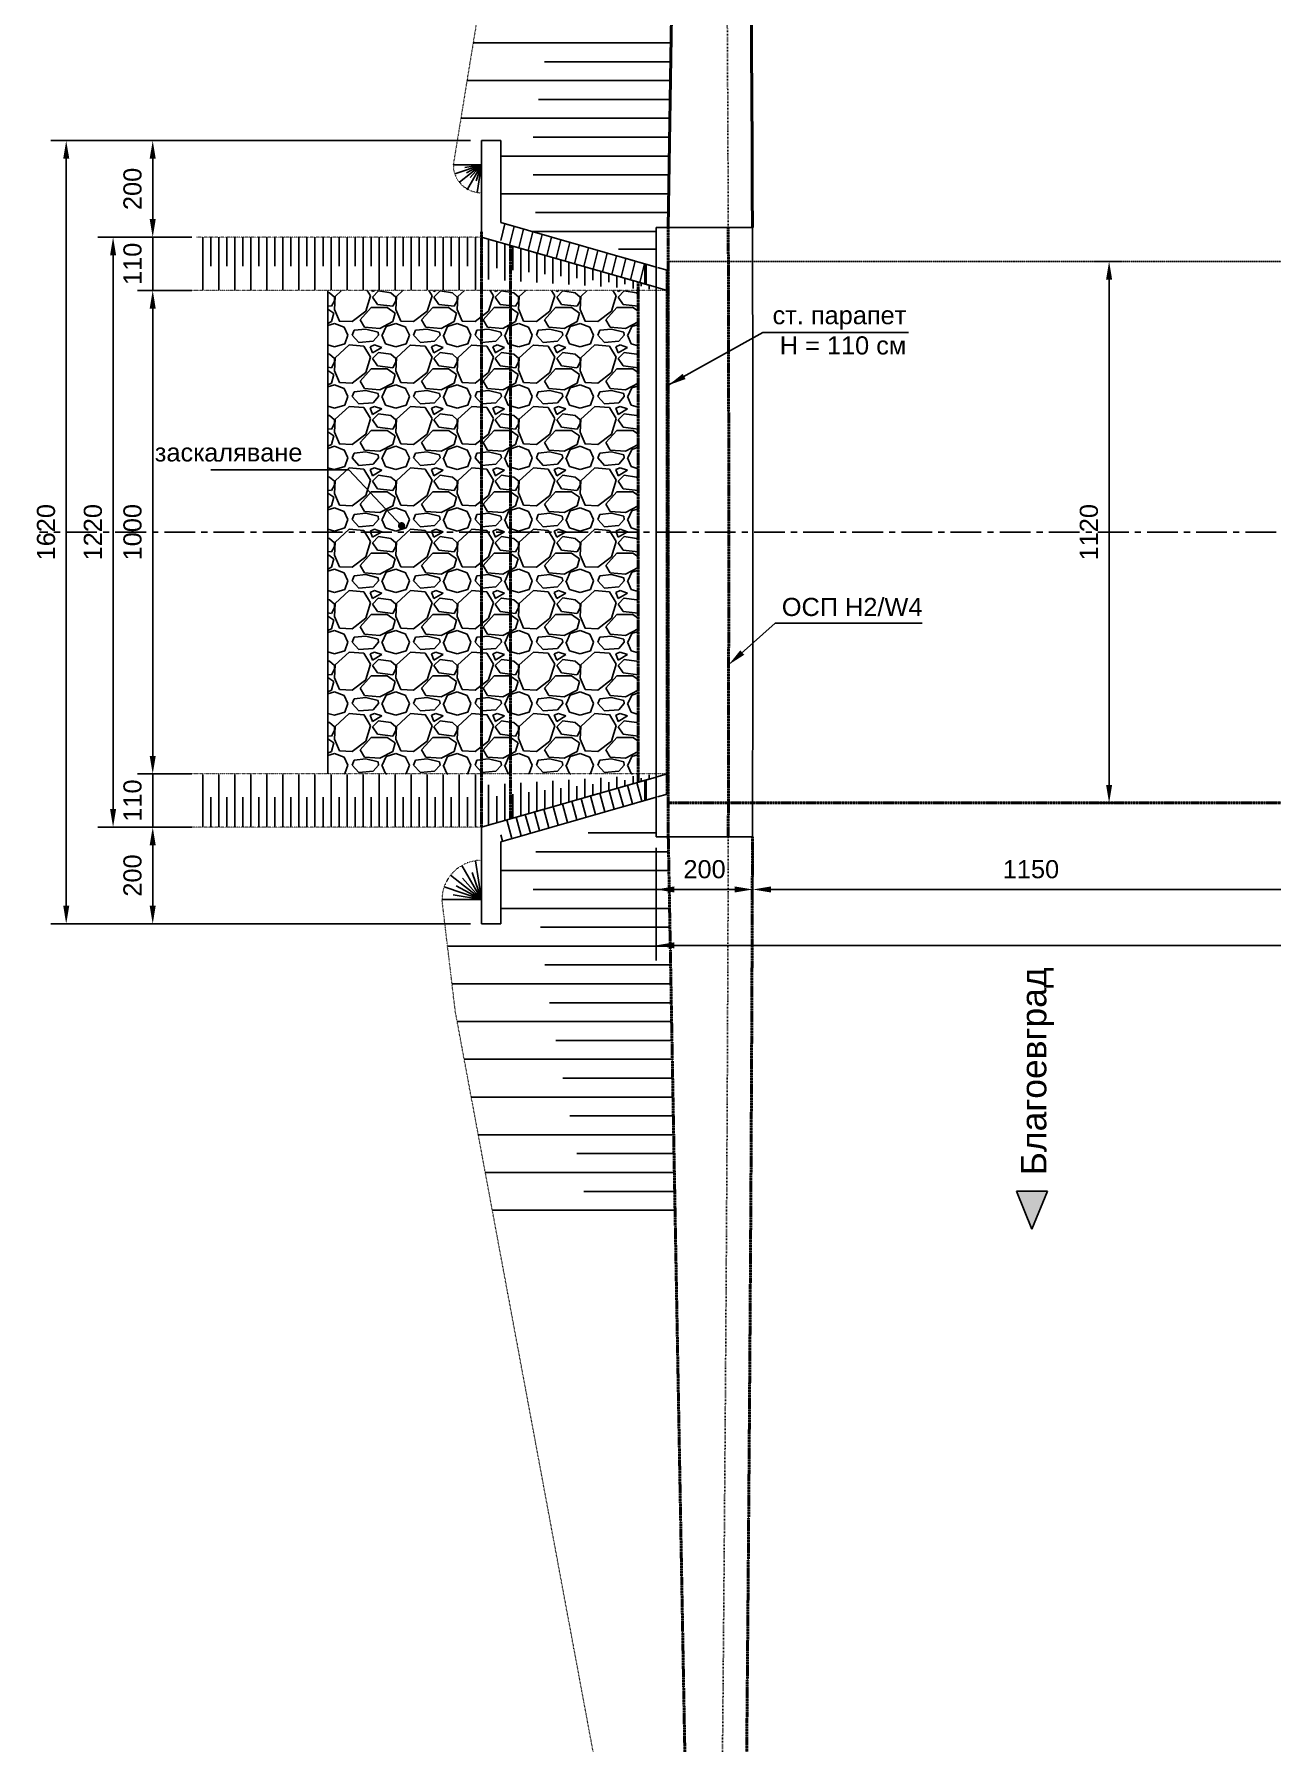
# Model space of a CAD drawing. Header units: centimetres. Extents: x 8495135 to 959133560, y 4530079 to 463453963.
# Drawn here: x 958998383 to 959000942, y 463393107 to 463396641 of the extents above; entities that cross this region are included whole.
import ezdxf
from ezdxf.enums import TextEntityAlignment as Align

# ---------------------------------------------------------------- set-up
doc = ezdxf.new("R2010")
doc.units = ezdxf.units.CM
doc.header["$LTSCALE"] = 0.1
for name, pattern in [('ACAD_ISO03W100', [30, 12, -18]), ('ACAD_ISO07W100', [3, 0, -3]), ('CENTER', [50.8, 31.75, -6.35, 6.35, -6.35]), ('DASHED', [0.75, 0.5, -0.25]), ('LTYPE001', [5, 3, -1, 0, -1])]:
    doc.linetypes.add(name, pattern=pattern)
for name, color, linetype in [('20_AXIS_0_LONG_AXES', 7, 'Continuous'), ('br_dimension', 1, 'Continuous'), ('br_hatch', 9, 'Continuous'), ('br_hatch_dark', 8, 'Continuous'), ('br_hatch_tumen', 8, 'Continuous'), ('br_view_yellow', 2, 'Continuous')]:
    doc.layers.add(name, color=color, linetype=linetype)
doc.layers.add('dimension', color=1, linetype='Continuous', lineweight=20)
doc.layers.add('golemi syoryjenia', color=161, linetype='Continuous', lineweight=35)
doc.styles.add('1-200 cm', font='arial.ttf', dxfattribs={"height": 50})
doc.styles.add('MM 1 to 150', font='arial.ttf', dxfattribs={"height": 37.5})
doc.styles.add('MM_ARIAL', font='arial.ttf')
doc.dimstyles.new('MM DIM 1 to 150', dxfattribs={"dimscale": 15, "dimtxt": 2.5, "dimasz": 2.5, "dimexe": 2.1, "dimexo": 1.5, "dimgap": 1.5, "dimtad": 1, "dimdec": 0, "dimdsep": 46, "dimtxsty": 'MM_ARIAL', "dimcen": 3, "dimclrd": 1, "dimclre": 1, "dimclrt": 7, "dimaunit": 2, "dimadec": 1, "dimazin": 0, "dimtp": 100, "dimtm": 3, "dimtfac": 1, "dimtdec": 0, "dimtix": 1, "dimtmove": 0, "dimatfit": 3, "dimfxl": 0, "dimtolj": 1, "dimtzin": 0, "dimarcsym": 0})

# ---------------------------------------------------------------- blocks, each defined once
blk = doc.blocks.new('*D527')
at = {"layer": 'br_dimension', "color": 1, "lineweight": -2, "transparency": 16777216}
for p, q in [((958999668.9, 463394958.7), (958999668.9, 463394725.3)), ((959002718.9, 463394958.7), (959002718.9, 463394725.3)), ((959002681.4, 463394756.8), (958999706.4, 463394756.8))]:
    blk.add_line(p, q, dxfattribs=at)
at = {"layer": 'br_dimension', "color": 1, "transparency": 16777216}
for points in [[(958999706.4, 463394763), (958999706.4, 463394750.5), (958999668.9, 463394756.8)], [(959002681.4, 463394763), (959002681.4, 463394750.5), (959002718.9, 463394756.8)]]:
    blk.add_solid(points, dxfattribs=at)
at = {"layer": 'br_dimension', "color": 7, "transparency": 16777216, "insert": (959001193.9, 463394798.4), "char_height": 37.5, "attachment_point": 5, "style": 'MM_ARIAL'}
blk.add_mtext('\\A1;3050', dxfattribs=at)
blk = doc.blocks.new('*D528')
at = {"layer": 'golemi syoryjenia', "color": 1, "lineweight": -2, "transparency": 16777216}
for p, q in [((959000630.8, 463396171.2), (959000574, 463396171.2)), ((959000605.5, 463395088.7), (959000605.5, 463396133.7)), ((959000630.8, 463395051.2), (959000574, 463395051.2))]:
    blk.add_line(p, q, dxfattribs=at)
at = {"layer": 'golemi syoryjenia', "color": 1, "transparency": 16777216}
for points in [[(959000599.2, 463396133.7), (959000611.7, 463396133.7), (959000605.5, 463396171.2)], [(959000599.2, 463395088.7), (959000611.7, 463395088.7), (959000605.5, 463395051.2)]]:
    blk.add_solid(points, dxfattribs=at)
at = {"layer": 'golemi syoryjenia', "color": 7, "transparency": 16777216, "insert": (959000563.8, 463395611.2), "char_height": 37.5, "attachment_point": 5, "rotation": 90, "style": 'MM_ARIAL'}
blk.add_mtext('\\A1;1120', dxfattribs=at)
blk = doc.blocks.new('*D529')
at = {"layer": 'golemi syoryjenia', "color": 1, "lineweight": -2, "transparency": 16777216}
for p, q in [((958999668.9, 463394958.7), (958999668.9, 463394840.8)), ((958999868.9, 463394958.7), (958999868.9, 463394840.8)), ((958999706.4, 463394872.3), (958999831.4, 463394872.3))]:
    blk.add_line(p, q, dxfattribs=at)
at = {"layer": 'golemi syoryjenia', "color": 1, "transparency": 16777216}
for points in [[(958999706.4, 463394878.6), (958999706.4, 463394866.1), (958999668.9, 463394872.3)], [(958999831.4, 463394878.6), (958999831.4, 463394866.1), (958999868.9, 463394872.3)]]:
    blk.add_solid(points, dxfattribs=at)
at = {"layer": 'golemi syoryjenia', "color": 7, "transparency": 16777216, "insert": (958999768.9, 463394914), "char_height": 37.5, "attachment_point": 5, "style": 'MM_ARIAL'}
blk.add_mtext('\\A1;200', dxfattribs=at)
blk = doc.blocks.new('*D530')
at = {"layer": 'golemi syoryjenia', "color": 1, "lineweight": -2, "transparency": 16777216}
for p, q in [((958999868.9, 463394958.7), (958999868.9, 463394840.8)), ((959001018.9, 463394958.7), (959001018.9, 463394840.8)), ((958999906.4, 463394872.3), (959000981.4, 463394872.3))]:
    blk.add_line(p, q, dxfattribs=at)
at = {"layer": 'golemi syoryjenia', "color": 1, "transparency": 16777216}
for points in [[(958999906.4, 463394878.6), (958999906.4, 463394866.1), (958999868.9, 463394872.3)], [(959000981.4, 463394878.6), (959000981.4, 463394866.1), (959001018.9, 463394872.3)]]:
    blk.add_solid(points, dxfattribs=at)
at = {"layer": 'golemi syoryjenia', "color": 7, "transparency": 16777216, "insert": (959000443.9, 463394914), "char_height": 37.5, "attachment_point": 5, "style": 'MM_ARIAL'}
blk.add_mtext('\\A1;1150', dxfattribs=at)
blk = doc.blocks.new('*U166')
at = {"ltscale": 0.5}
blk.add_hatch(color=256, dxfattribs=at).paths.add_polyline_path([(0, 10.6), (-26.2, 0), (0, -10.6)])
for q in [(0, 10.6), (0, -10.6)]:
    blk.add_line((-26.2, 0), q, dxfattribs=at)
blk.add_lwpolyline([(0, 10.6), (0, -10.6)], dxfattribs=at)
at = {"ltscale": 0.5, "style": '1-200 cm'}
blk.add_attdef('СОФИЯ', text='', height=17.5, dxfattribs=at).set_placement((82.5, 1.2), align=Align.MIDDLE_CENTER)
blk = doc.blocks.new('*D542')
at = {"layer": 'br_hatch', "color": 1, "lineweight": -2, "transparency": 16777216}
for p, q in [((958998627.8, 463395148.7), (958998627.8, 463395186.2)), ((958998708.7, 463395111.2), (958998596.3, 463395111.2)), ((958998627.8, 463395001.2), (958998627.8, 463395111.2)), ((958998708.7, 463395001.2), (958998596.3, 463395001.2)), ((958998627.8, 463394963.7), (958998627.8, 463394926.2))]:
    blk.add_line(p, q, dxfattribs=at)
at = {"layer": 'br_hatch', "color": 1, "transparency": 16777216}
for points in [[(958998621.5, 463395148.7), (958998634, 463395148.7), (958998627.8, 463395111.2)], [(958998621.5, 463394963.7), (958998634, 463394963.7), (958998627.8, 463395001.2)]]:
    blk.add_solid(points, dxfattribs=at)
at = {"layer": 'br_hatch', "color": 7, "transparency": 16777216, "insert": (958998586.1, 463395056.2), "char_height": 37.5, "attachment_point": 5, "rotation": 90, "style": 'MM_ARIAL'}
blk.add_mtext('\\A1;110', dxfattribs=at)
blk = doc.blocks.new('*D543')
at = {"layer": 'br_dimension', "color": 1, "lineweight": -2, "transparency": 16777216}
for p, q in [((958998708.7, 463396111.2), (958998596.3, 463396111.2)), ((958998627.8, 463395148.7), (958998627.8, 463396073.7)), ((958998708.7, 463395111.2), (958998596.3, 463395111.2))]:
    blk.add_line(p, q, dxfattribs=at)
at = {"layer": 'br_dimension', "color": 1, "transparency": 16777216}
for points in [[(958998621.5, 463396073.7), (958998634, 463396073.7), (958998627.8, 463396111.2)], [(958998621.5, 463395148.7), (958998634, 463395148.7), (958998627.8, 463395111.2)]]:
    blk.add_solid(points, dxfattribs=at)
at = {"layer": 'br_dimension', "color": 7, "transparency": 16777216, "insert": (958998586.1, 463395611.2), "char_height": 37.5, "attachment_point": 5, "rotation": 90, "style": 'MM_ARIAL'}
blk.add_mtext('\\A1;1000', dxfattribs=at)
blk = doc.blocks.new('*D544')
at = {"layer": 'br_dimension', "color": 1, "lineweight": -2, "transparency": 16777216}
for p, q in [((958998627.8, 463396258.7), (958998627.8, 463396296.2)), ((958998708.7, 463396221.2), (958998596.3, 463396221.2)), ((958998627.8, 463396111.2), (958998627.8, 463396221.2)), ((958998708.7, 463396111.2), (958998596.3, 463396111.2)), ((958998627.8, 463396073.7), (958998627.8, 463396036.2))]:
    blk.add_line(p, q, dxfattribs=at)
at = {"layer": 'br_dimension', "color": 1, "transparency": 16777216}
for points in [[(958998621.5, 463396258.7), (958998634, 463396258.7), (958998627.8, 463396221.2)], [(958998621.5, 463396073.7), (958998634, 463396073.7), (958998627.8, 463396111.2)]]:
    blk.add_solid(points, dxfattribs=at)
at = {"layer": 'br_dimension', "color": 7, "transparency": 16777216, "insert": (958998586.1, 463396166.2), "char_height": 37.5, "attachment_point": 5, "rotation": 90, "style": 'MM_ARIAL'}
blk.add_mtext('\\A1;110', dxfattribs=at)
blk = doc.blocks.new('*D545')
at = {"layer": 'br_hatch', "color": 1, "lineweight": -2, "transparency": 16777216}
for p, q in [((958998708.7, 463396221.2), (958998514.3, 463396221.2)), ((958998545.8, 463396183.7), (958998545.8, 463395038.7)), ((958998708.7, 463395001.2), (958998514.3, 463395001.2))]:
    blk.add_line(p, q, dxfattribs=at)
at = {"layer": 'br_hatch', "color": 1, "transparency": 16777216}
for points in [[(958998539.6, 463396183.7), (958998552.1, 463396183.7), (958998545.8, 463396221.2)], [(958998539.6, 463395038.7), (958998552.1, 463395038.7), (958998545.8, 463395001.2)]]:
    blk.add_solid(points, dxfattribs=at)
at = {"layer": 'br_hatch', "color": 7, "transparency": 16777216, "insert": (958998504.2, 463395611.2), "char_height": 37.5, "attachment_point": 5, "rotation": 90, "style": 'MM_ARIAL'}
blk.add_mtext('\\A1;1220', dxfattribs=at)
blk = doc.blocks.new('*D546')
at = {"layer": 'br_dimension', "color": 1, "lineweight": -2, "transparency": 16777216}
for p, q in [((958998605.3, 463395001.2), (958998596.3, 463395001.2)), ((958998627.8, 463394838.7), (958998627.8, 463394963.7)), ((958999284.9, 463394801.2), (958998596.3, 463394801.2))]:
    blk.add_line(p, q, dxfattribs=at)
at = {"layer": 'br_dimension', "color": 1, "transparency": 16777216}
for points in [[(958998621.5, 463394963.7), (958998634, 463394963.7), (958998627.8, 463395001.2)], [(958998621.5, 463394838.7), (958998634, 463394838.7), (958998627.8, 463394801.2)]]:
    blk.add_solid(points, dxfattribs=at)
at = {"layer": 'br_dimension', "color": 7, "transparency": 16777216, "insert": (958998586.1, 463394901.2), "char_height": 37.5, "attachment_point": 5, "rotation": 90, "style": 'MM_ARIAL'}
blk.add_mtext('\\A1;200', dxfattribs=at)
blk = doc.blocks.new('*D547')
at = {"layer": 'golemi syoryjenia', "color": 1, "lineweight": -2, "transparency": 16777216}
for p, q in [((958999284.9, 463396421.2), (958998596.3, 463396421.2)), ((958998627.8, 463396258.7), (958998627.8, 463396383.7)), ((958998708.7, 463396221.2), (958998596.3, 463396221.2))]:
    blk.add_line(p, q, dxfattribs=at)
at = {"layer": 'golemi syoryjenia', "color": 1, "transparency": 16777216}
for points in [[(958998621.5, 463396383.7), (958998634, 463396383.7), (958998627.8, 463396421.2)], [(958998621.5, 463396258.7), (958998634, 463396258.7), (958998627.8, 463396221.2)]]:
    blk.add_solid(points, dxfattribs=at)
at = {"layer": 'golemi syoryjenia', "color": 7, "transparency": 16777216, "insert": (958998586.1, 463396321.2), "char_height": 37.5, "attachment_point": 5, "rotation": 90, "style": 'MM_ARIAL'}
blk.add_mtext('\\A1;200', dxfattribs=at)
blk = doc.blocks.new('*D548')
at = {"layer": 'br_dimension', "color": 1, "lineweight": -2, "transparency": 16777216}
for p, q in [((958999002.2, 463396421.2), (958998417.4, 463396421.2)), ((958998448.9, 463396383.7), (958998448.9, 463394838.7)), ((958999002.2, 463394801.2), (958998417.4, 463394801.2))]:
    blk.add_line(p, q, dxfattribs=at)
at = {"layer": 'br_dimension', "color": 1, "transparency": 16777216}
for points in [[(958998442.7, 463396383.7), (958998455.2, 463396383.7), (958998448.9, 463396421.2)], [(958998442.7, 463394838.7), (958998455.2, 463394838.7), (958998448.9, 463394801.2)]]:
    blk.add_solid(points, dxfattribs=at)
at = {"layer": 'br_dimension', "color": 7, "transparency": 16777216, "insert": (958998407.3, 463395611.2), "char_height": 37.5, "attachment_point": 5, "rotation": 90, "style": 'MM_ARIAL'}
blk.add_mtext('\\A1;1620', dxfattribs=at)

msp = doc.modelspace()

# ---------------------------------------------------------------- hatches: boundary and pattern name
at = {"layer": 'br_hatch'}
h = msp.add_hatch(dxfattribs=at)
h.set_pattern_fill('_USER', color=256, scale=20, angle=76, style=2, pattern_type=0)
h.set_pattern_definition([(76, (950491961.204, 458850778.78), (-19.405914526, 4.83843791), [])])
h.paths.add_polyline_path([(958999646.93, 463396165.72), (958999347.35, 463396251.41), (958999347.35, 463396209.81), (958999646.93, 463396124.12)])
h = msp.add_hatch(dxfattribs=at)
h.set_pattern_fill('GRAVEL', color=256, scale=5, style=2)
h.set_pattern_definition([(228.0127875, (950505969.129, 458876595.8705), (-1016.00000008, -1142.999999929), [17.086072, -1691.524182]), (184.969741, (950505957.6993, 458876583.1705), (1523.999999397, 127.000007235), [29.320236, -2902.7024447]), (132.5104471, (950505928.489, 458876580.6305), (1270.0000005364, -1396.999999512), [20.674076, -2046.7361397]), (267.273689, (950505878.9593, 458876548.8805), (127.000000266, 2539.9999999867), [26.700226, -2643.3218713]), (292.83365418, (950505877.6893, 458876522.2105), (-635.000000053, 1523.9999999778), [26.181685, -2591.9903873]), (357.273689, (950505887.8493, 458876498.0805), (-2539.9999999867, 127.000000266), [26.700226, -2643.3218713]), (37.69424047, (950505914.5193, 458876496.8105), (-1650.9999999268, -1270.000000095), [35.309683, -3495.6557657]), (72.25532837, (950505942.4593, 458876518.4005), (889.000000239, 2793.999999924), [33.335976, -3300.2628301]), (121.42956562, (950505952.6193, 458876550.1505), (-1016.000000144, 1650.9999999113), [26.79065, -2652.277285]), (175.2363583, (950505938.649, 458876573.01), (1396.99999998, -127.00000022), [30.585664, -1498.6968475]), (222.3974378, (950505908.1693, 458876575.5505), (-1523.9999999512, -1397.0000000532), [39.553896, -3915.8386256]), (138.81407483, (950506004.689, 458876547.61), (-888.999999947, 762.000000062), [13.500227, -1336.5282912]), (171.4692344, (950505994.5293, 458876556.5005), (1651.0000000445, -253.999999712), [25.684099, -2542.7319499]), (225, (950505969.13, 458876560.31), (-2e-14, -127), [17.960467, -161.6446554]), (203.19859051, (950505960.24, 458876575.55), (635.000000017, 253.999999955), [9.672066, -957.5311184]), (291.8014095, (950505951.35, 458876571.74), (-127.000000027, 380.99999999), [13.678281, -670.2376495]), (30.96375653, (950505956.43, 458876559.04), (381.00000001, 253.999999986), [22.215983, -718.3149076]), (161.5650512, (950505975.48, 458876570.47), (254, -126.99999999), [16.064357, -385.5449058]), (16.38954033, (950505877.689, 458876571.7405), (1270, 381), [22.5044, -2227.9413336]), (70.34617594, (950505899.279, 458876578.0905), (-508.0000000465, -1396.9999999835), [18.879947, -1869.1107839]), (293.19859051, (950505975.48, 458876595.87), (-253.999999956, 635.000000018), [19.344005, -947.8591794]), (343.61045967, (950505983.099, 458876578.0905), (-1270.0000000266, 380.999999911), [22.5044, -2227.9413336]), (339.44395478, (950505877.69, 458876493), (-635, 254), [21.70176, -1063.3867157]), (294.7751406, (950505898.009, 458876485.3805), (-635.000000756, 1396.999999656), [18.183606, -1800.179669]), (66.80140949, (950505976.75, 458876468.87), (253.99999996, 635.000000016), [19.344005, -947.8591794]), (17.35402464, (950505984.369, 458876486.6505), (-1650.999999967, -508.0000001066), [21.289137, -2107.618799]), (69.44395478, (950505914.52, 458876468.87), (-254.000000004, -634.999999998), [10.85088, -1074.2375957]), (101.30993247, (950505969.13, 458876468.87), (-127, 508), [6.47573, -641.0997482]), (165.96375653, (950505967.86, 458876475.22), (381, -127), [26.181685, -497.4527295]), (186.00900596, (950505942.4593, 458876481.5705), (1269.9999999933, 127.0000000665), [24.26335, -2402.0682432]), (303.69006753, (950505956.43, 458876547.61), (-127.00000002, 253.99999999), [18.316194, -439.588818]), (353.15722659, (950505966.5893, 458876532.3705), (2159.0000000133, -253.999999887), [31.977838, -3165.8004533]), (60.9453959, (950505998.339, 458876528.56), (-508.000000014, -888.999999992), [13.075412, -1294.4696159]), (90, (950506004.69, 458876539.99), (-127, 127), [7.62, -119.38]), (120.25643716, (950505939.919, 458876485.3805), (507.999999938, -889.0000000355), [17.643348, -1746.6970387]), (48.0127875, (950505931.029, 458876500.6205), (1016.000000084, 1142.9999999255), [34.172144, -1674.43811]), (0, (950505953.89, 458876526.02), (127, 127), [33.02, -93.98]), (325.3048465, (950505986.909, 458876526.0205), (1270.000000481, -888.999999313), [20.080478, -1987.9658362]), (254.0546041, (950506003.42, 458876514.59), (-126.99999999, -508.000000002), [18.491454, -906.082502]), (207.64597536, (950505998.3393, 458876496.8105), (-2413.0000000887, -1269.9999998315), [30.107255, -2980.6232211]), (175.42607874, (950505971.6693, 458876482.8405), (-1651, 127), [31.851473, -3153.2923228])])
h.paths.add_polyline_path([(958999367.35, 463395111.25), (958999631.93, 463395111.25), (958999631.93, 463395611.25), (958999367.35, 463395611.25)])
h.paths.add_polyline_path([(958999631.93, 463396111.25), (958999367.35, 463396111.25), (958999367.35, 463395611.25), (958999631.93, 463395611.25)])
h.paths.add_polyline_path([(958998990.08, 463396111.25), (958998990.08, 463395611.25), (958999366.51, 463395611.25), (958999366.58, 463396111.25)])
h.paths.add_polyline_path([(958998990.08, 463395611.25), (958998990.08, 463395111.25), (958999366.17, 463395111.25), (958999366.51, 463395611.25)])
h = msp.add_hatch(dxfattribs=at)
h.set_pattern_fill('_USER', color=256, scale=20, angle=105, style=2, pattern_type=0)
h.set_pattern_definition([(105, (950505877.69, 458876468.87), (-19.318516526, -5.1763809), [])])
h.paths.add_polyline_path([(958999347.35, 463394971.08), (958999646.93, 463395056.77), (958999646.93, 463395098.38), (958999347.35, 463395012.69)])

# ---------------------------------------------------------------- linework, layer by layer
at = {"layer": '20_AXIS_0_LONG_AXES', "color": 1, "lineweight": 40, "ltscale": 2}
for p, q in [((958999723.2, 463398241.25), (958999693.93, 463396241.25)), ((958999646.93, 463396165.72), (958999646.93, 463396124.12)), ((958999646.93, 463395098.38), (958999646.93, 463395056.77))]:
    msp.add_line(p, q, dxfattribs=at)
at = {"layer": '20_AXIS_0_LONG_AXES', "color": 1, "linetype": 'LTYPE001', "lineweight": 40, "ltscale": 2}
for p, q in [((958999693.93, 463396241.25), (958999693.93, 463394981.25)), ((958999691.93, 463396152.85), (958999691.93, 463395069.64)), ((958999693.93, 463395051.25), (959002693.93, 463395051.25)), ((958999693.93, 463394981.25), (958999730.07, 463392981.25))]:
    msp.add_line(p, q, dxfattribs=at)
at = {"layer": '20_AXIS_0_LONG_AXES', "color": 1, "linetype": 'DASHED', "lineweight": 40, "ltscale": 2}
for p, q in [((958999307.35, 463395001.25), (958999307.35, 463396232.59)), ((958999367.35, 463395018.41), (958999367.35, 463396204.09)), ((958999631.93, 463396128.41), (958999631.93, 463395094.09))]:
    msp.add_line(p, q, dxfattribs=at)
at = {"layer": '20_AXIS_0_LONG_AXES', "color": 1, "lineweight": 40, "ltscale": 2, "flags": 128}
msp.add_lwpolyline([(958999867.9, 463396241.25), (958999867.66, 463396310.99), (958999867.26, 463396410.94), (958999866.79, 463396510.88), (958999866.27, 463396610.8), (958999865.68, 463396710.7)], dxfattribs=at)
at = {"layer": '20_AXIS_0_LONG_AXES', "color": 1, "linetype": 'LTYPE001', "lineweight": 40, "ltscale": 2, "flags": 128}
for points in [[(958999817.95, 463394981.4), (958999818.04, 463395010.38), (958999818.3, 463395110.51), (958999818.52, 463395210.62), (958999818.69, 463395310.72), (958999818.82, 463395410.8), (958999818.9, 463395510.87), (958999818.93, 463395610.92), (958999818.91, 463395710.95), (958999818.83, 463395810.97), (958999818.71, 463395910.97), (958999818.53, 463396010.96), (958999818.3, 463396110.93), (958999818.01, 463396210.88), (958999817.9, 463396241.07)], [(958999848.8, 463392335.35), (958999849.42, 463392395.93), (958999850.43, 463392496.48), (958999851.42, 463392597.01), (958999852.41, 463392697.53), (958999853.37, 463392798.03), (958999854.32, 463392898.52), (958999855.24, 463392998.99), (958999856.15, 463393099.45), (958999857.04, 463393199.89), (958999857.9, 463393300.31), (958999858.74, 463393400.72), (958999859.56, 463393501.12), (958999860.35, 463393601.5), (958999861.11, 463393701.87), (958999861.85, 463393802.22), (958999862.55, 463393902.55), (958999863.23, 463394002.87), (958999863.87, 463394103.17), (958999864.48, 463394203.46), (958999865.06, 463394303.74), (958999865.6, 463394404), (958999866.1, 463394504.24), (958999866.57, 463394604.47), (958999867, 463394704.68), (958999867.39, 463394804.88), (958999867.73, 463394905.06), (958999867.97, 463394981.25)]]:
    msp.add_lwpolyline(points, dxfattribs=at)
at = {"layer": 'br_dimension', "linetype": 'DASHED', "ltscale": 500}
for p, q in [((958999347.35, 463396251.41), (958999691.93, 463396152.85)), ((958999307.35, 463396221.25), (958999691.93, 463396111.25)), ((958999307.35, 463395001.25), (958999691.93, 463395111.25)), ((958999347.35, 463394971.08), (958999691.93, 463395069.64))]:
    msp.add_line(p, q, dxfattribs=at)
at = {"layer": 'br_dimension', "linetype": 'DASHED', "ltscale": 5}
msp.add_line((958999693.93, 463396171.25), (959002693.93, 463396171.25), dxfattribs=at)
at = {"layer": 'br_dimension', "linetype": 'CENTER', "ltscale": 20}
msp.add_line((959003693.93, 463395611.25), (958998393.93, 463395611.25), dxfattribs=at)
at = {"layer": 'br_dimension', "linetype": 'ACAD_ISO03W100', "flags": 128}
for points in [[(958999817.9, 463396241.07), (958999817.66, 463396310.82), (958999817.26, 463396410.74), (958999816.79, 463396510.65), (958999816.27, 463396610.53), (958999815.68, 463396710.41), (958999815.03, 463396810.26), (958999814.32, 463396910.1), (958999813.54, 463397009.92), (958999812.7, 463397109.73), (958999811.79, 463397209.52), (958999810.81, 463397309.29), (958999809.76, 463397409.05), (958999808.64, 463397508.79), (958999807.45, 463397608.51), (958999806.18, 463397708.21), (958999804.84, 463397807.9), (958999803.43, 463397907.57), (958999801.94, 463398007.23), (958999800.37, 463398106.87), (958999798.72, 463398206.49), (958999797, 463398306.09), (958999795.19, 463398405.67), (958999793.3, 463398505.24), (958999791.32, 463398604.79), (958999789.27, 463398704.32), (958999787.12, 463398803.84), (958999784.95, 463398900.81)], [(958999798.8, 463392335.86), (958999799.42, 463392396.44), (958999800.43, 463392496.98), (958999801.43, 463392597.51), (958999802.41, 463392698.02), (958999803.37, 463392798.51), (958999804.32, 463392898.99), (958999805.25, 463392999.45), (958999806.15, 463393099.9), (958999807.04, 463393200.33), (958999807.9, 463393300.74), (958999808.74, 463393401.14), (958999809.56, 463393501.53), (958999810.35, 463393601.89), (958999811.11, 463393702.25), (958999811.85, 463393802.58), (958999812.55, 463393902.9), (958999813.23, 463394003.21), (958999813.87, 463394103.49), (958999814.48, 463394203.77), (958999815.06, 463394304.02), (958999815.6, 463394404.27), (958999816.1, 463394504.49), (958999816.57, 463394604.7), (958999817, 463394704.89), (958999817.39, 463394805.07), (958999817.73, 463394905.23), (958999817.97, 463394981.4)]]:
    msp.add_lwpolyline(points, dxfattribs=at)
at = {"layer": 'br_hatch'}
for p, q in [((958999290.4, 463396623.34), (958999699.52, 463396623.34)), ((958999438, 463396584.32), (958999698.95, 463396584.32)), ((958999277.68, 463396545.3), (958999698.38, 463396545.3)), ((958999425.28, 463396506.28), (958999697.81, 463396506.28)), ((958999264.96, 463396467.26), (958999697.24, 463396467.26)), ((958999414.29, 463396428.24), (958999696.67, 463396428.24)), ((958999347.35, 463396389.22), (958999696.1, 463396389.22)), ((958999307.35, 463396371.25), (958999249.31, 463396371.25)), ((958999249.31, 463396371.25), (958999307.35, 463396371.25)), ((958999307.35, 463396371.25), (958999252.5, 463396352.26)), ((958999307.35, 463396371.25), (958999261.92, 463396335.12)), ((958999307.35, 463396371.25), (958999272.97, 463396365.26)), ((958999307.35, 463396371.25), (958999276.79, 463396354.4)), ((958999307.35, 463396371.25), (958999278.75, 463396320.74)), ((958999307.35, 463396371.25), (958999284.39, 463396344.97)), ((958999307.35, 463396371.25), (958999296.3, 463396338.14)), ((958999307.35, 463396371.25), (958999298.53, 463396313.88)), ((958999414.29, 463396350.2), (958999695.52, 463396350.2)), ((958999347.35, 463396311.18), (958999694.95, 463396311.18)), ((958999419.04, 463396272.16), (958999694.38, 463396272.16)), ((958998731.17, 463396221.25), (958998731.17, 463396112.19)), ((958998747.75, 463396221.25), (958998747.75, 463396161.24)), ((958998764.33, 463396221.25), (958998764.33, 463396112.19)), ((958998780.91, 463396221.25), (958998780.91, 463396161.24)), ((958998797.5, 463396221.25), (958998797.5, 463396112.19)), ((958998814.08, 463396221.25), (958998814.08, 463396161.24)), ((958998830.66, 463396221.25), (958998830.66, 463396112.19)), ((958998847.25, 463396221.25), (958998847.25, 463396161.24)), ((958998863.83, 463396221.25), (958998863.83, 463396112.19)), ((958998880.41, 463396221.25), (958998880.41, 463396161.24)), ((958998896.99, 463396221.25), (958998896.99, 463396112.19)), ((958998913.58, 463396221.25), (958998913.58, 463396161.24)), ((958998930.16, 463396221.25), (958998930.16, 463396112.19)), ((958998946.74, 463396221.25), (958998946.74, 463396161.24)), ((958998963.32, 463396221.25), (958998963.32, 463396112.19)), ((958998979.91, 463396221.25), (958998979.91, 463396161.24)), ((958998996.49, 463396221.25), (958998996.49, 463396112.19)), ((958999013.07, 463396221.25), (958999013.07, 463396161.24)), ((958999029.66, 463396221.25), (958999029.66, 463396112.19)), ((958999046.24, 463396221.25), (958999046.24, 463396161.24)), ((958999062.82, 463396221.25), (958999062.82, 463396112.19)), ((958999079.4, 463396221.25), (958999079.4, 463396161.24)), ((958999095.99, 463396221.25), (958999095.99, 463396112.19)), ((958999112.57, 463396221.25), (958999112.57, 463396161.24)), ((958999129.15, 463396221.25), (958999129.15, 463396112.19)), ((958999145.74, 463396221.25), (958999145.74, 463396161.24)), ((958999162.32, 463396221.25), (958999162.32, 463396112.19)), ((958999178.9, 463396221.25), (958999178.9, 463396161.24)), ((958999195.48, 463396221.25), (958999195.48, 463396112.19)), ((958999212.07, 463396221.25), (958999212.07, 463396161.24)), ((958999228.65, 463396221.25), (958999228.65, 463396112.19)), ((958999245.23, 463396221.25), (958999245.23, 463396161.24)), ((958999261.81, 463396221.25), (958999261.81, 463396112.19)), ((958999278.4, 463396221.25), (958999278.4, 463396161.24)), ((958999294.98, 463396221.25), (958999294.98, 463396112.19)), ((958999307.35, 463396221.25), (958999307.35, 463396161.24)), ((958999322.47, 463396216.92), (958999322.47, 463396133.6)), ((958999339.06, 463396212.18), (958999339.06, 463396157.48)), ((958999355.64, 463396207.44), (958999355.64, 463396131.59)), ((958999411.23, 463396233.14), (958999668.93, 463396233.14)), ((958999372.22, 463396202.69), (958999372.22, 463396153.3)), ((958999388.8, 463396197.95), (958999388.8, 463396129.59)), ((958999405.39, 463396193.21), (958999405.39, 463396149.12)), ((958999421.97, 463396188.46), (958999421.97, 463396127.58)), ((958999438.55, 463396183.72), (958999438.55, 463396144.95)), ((958999455.14, 463396178.98), (958999455.14, 463396125.57)), ((958999471.72, 463396174.23), (958999471.72, 463396140.77)), ((958999488.3, 463396169.49), (958999488.3, 463396123.57)), ((958999591.02, 463396196.4), (958999668.93, 463396196.4)), ((958999504.88, 463396164.75), (958999504.88, 463396136.59)), ((958999521.47, 463396160), (958999521.47, 463396121.56)), ((958999538.05, 463396155.26), (958999538.05, 463396132.42)), ((958999554.63, 463396150.52), (958999554.63, 463396119.55)), ((958999571.21, 463396145.78), (958999571.21, 463396128.24)), ((958999587.8, 463396141.03), (958999587.8, 463396117.55)), ((958999604.38, 463396136.29), (958999604.38, 463396124.06)), ((958999620.96, 463396131.55), (958999620.96, 463396115.54)), ((958999637.55, 463396126.8), (958999637.55, 463396119.89)), ((958999654.13, 463396122.06), (958999654.13, 463396113.53)), ((958998731.17, 463395001.25), (958998731.17, 463395110.3)), ((958998764.33, 463395001.25), (958998764.33, 463395110.3)), ((958998797.5, 463395001.25), (958998797.5, 463395110.3)), ((958998830.66, 463395001.25), (958998830.66, 463395110.3)), ((958998863.83, 463395001.25), (958998863.83, 463395110.3)), ((958998896.99, 463395001.25), (958998896.99, 463395110.3)), ((958998930.16, 463395001.25), (958998930.16, 463395110.3)), ((958998963.32, 463395001.25), (958998963.32, 463395110.3)), ((958998996.49, 463395001.25), (958998996.49, 463395110.3)), ((958999029.66, 463395001.25), (958999029.66, 463395110.3)), ((958999062.82, 463395001.25), (958999062.82, 463395110.3)), ((958999095.99, 463395001.25), (958999095.99, 463395110.3)), ((958999129.15, 463395001.25), (958999129.15, 463395110.3)), ((958999162.32, 463395001.25), (958999162.32, 463395110.3)), ((958999195.48, 463395001.25), (958999195.48, 463395110.3)), ((958999228.65, 463395001.25), (958999228.65, 463395110.3)), ((958999261.81, 463395001.25), (958999261.81, 463395110.3)), ((958999294.98, 463395001.25), (958999294.98, 463395110.3)), ((958999654.13, 463395100.91), (958999654.13, 463395109.44)), ((958999322.47, 463395005.57), (958999322.47, 463395088.89)), ((958999355.64, 463395015.06), (958999355.64, 463395090.9)), ((958999388.8, 463395024.54), (958999388.8, 463395092.91)), ((958999405.39, 463395029.29), (958999405.39, 463395073.37)), ((958999421.97, 463395034.03), (958999421.97, 463395094.91)), ((958999438.55, 463395038.77), (958999438.55, 463395077.55)), ((958999455.14, 463395043.52), (958999455.14, 463395096.92)), ((958999471.72, 463395048.26), (958999471.72, 463395081.73)), ((958999488.3, 463395053), (958999488.3, 463395098.93)), ((958999504.88, 463395057.75), (958999504.88, 463395085.9)), ((958999521.47, 463395062.49), (958999521.47, 463395100.93)), ((958999538.05, 463395067.23), (958999538.05, 463395090.08)), ((958999554.63, 463395071.98), (958999554.63, 463395102.94)), ((958999571.21, 463395076.72), (958999571.21, 463395094.26)), ((958999587.8, 463395081.46), (958999587.8, 463395104.95)), ((958999604.38, 463395086.21), (958999604.38, 463395098.43)), ((958999620.96, 463395090.95), (958999620.96, 463395106.95)), ((958999637.55, 463395095.69), (958999637.55, 463395102.61)), ((958998747.75, 463395001.25), (958998747.75, 463395063.36)), ((958998780.91, 463395001.25), (958998780.91, 463395063.36)), ((958998814.08, 463395001.25), (958998814.08, 463395063.36)), ((958998847.25, 463395001.25), (958998847.25, 463395063.36)), ((958998880.41, 463395001.25), (958998880.41, 463395063.36)), ((958998913.58, 463395001.25), (958998913.58, 463395063.36)), ((958998946.74, 463395001.25), (958998946.74, 463395063.36)), ((958998979.91, 463395001.25), (958998979.91, 463395063.36)), ((958999013.07, 463395001.25), (958999013.07, 463395063.36)), ((958999046.24, 463395001.25), (958999046.24, 463395063.36)), ((958999079.4, 463395001.25), (958999079.4, 463395063.36)), ((958999112.57, 463395001.25), (958999112.57, 463395063.36)), ((958999145.74, 463395001.25), (958999145.74, 463395063.36)), ((958999178.9, 463395001.25), (958999178.9, 463395063.36)), ((958999212.07, 463395001.25), (958999212.07, 463395063.36)), ((958999245.23, 463395001.25), (958999245.23, 463395063.36)), ((958999278.4, 463395001.25), (958999278.4, 463395063.36)), ((958999339.06, 463395010.32), (958999339.06, 463395065.02)), ((958999372.22, 463395019.8), (958999372.22, 463395069.19)), ((958999528.48, 463394989.36), (958999668.93, 463394989.36)), ((958999420.18, 463394950.34), (958999694.49, 463394950.34)), ((958999347.35, 463394911.31), (958999695.19, 463394911.31)), ((958999414.29, 463394872.29), (958999695.9, 463394872.29)), ((958999347.35, 463394833.27), (958999696.6, 463394833.27)), ((958999429.48, 463394794.25), (958999697.31, 463394794.25)), ((958999237.43, 463394755.23), (958999698.01, 463394755.23)), ((958999438.8, 463394716.21), (958999698.72, 463394716.21)), ((958999246.75, 463394677.19), (958999699.43, 463394677.19)), ((958999448.11, 463394638.17), (958999700.13, 463394638.17)), ((958999257.45, 463394599.15), (958999700.84, 463394599.15)), ((958999461.42, 463394560.13), (958999701.54, 463394560.13)), ((958999271.97, 463394521.11), (958999702.25, 463394521.11)), ((958999475.95, 463394482.09), (958999702.95, 463394482.09)), ((958999286.5, 463394443.07), (958999703.66, 463394443.07)), ((958999490.47, 463394404.05), (958999704.36, 463394404.05)), ((958999301.03, 463394365.03), (958999705.07, 463394365.03)), ((958999505, 463394326.01), (958999705.77, 463394326.01)), ((958999315.56, 463394286.99), (958999706.48, 463394286.99)), ((958999519.53, 463394247.97), (958999707.18, 463394247.97)), ((958999330.08, 463394208.95), (958999707.89, 463394208.95))]:
    msp.add_line(p, q, dxfattribs=at)
at = {"layer": 'br_hatch_dark'}
for p, q in [((958998990.08, 463396111.25), (958998990.08, 463395111.25)), ((958999307.35, 463394851.25), (958999294.98, 463394931.68)), ((958999307.35, 463394851.25), (958999243.66, 463394901.91)), ((958999307.35, 463394851.25), (958999267.25, 463394922.06)), ((958999307.35, 463394851.25), (958999268.26, 463394895.97)), ((958999307.35, 463394851.25), (958999288.55, 463394907.59)), ((958999307.35, 463394851.25), (958999230.45, 463394877.87)), ((958999307.35, 463394851.25), (958999248.84, 463394861.45)), ((958999307.35, 463394851.25), (958999255.33, 463394879.92))]:
    msp.add_line(p, q, dxfattribs=at)
at = {"layer": 'br_hatch_tumen'}
msp.add_line((958999307.35, 463394851.25), (958999225.97, 463394851.25), dxfattribs=at)
at = {"layer": 'br_view_yellow'}
for p, q in [((958999307.35, 463396221.25), (958999307.35, 463396421.25)), ((958999307.35, 463396421.25), (958999347.35, 463396421.25)), ((958999347.35, 463396251.41), (958999347.35, 463396421.25)), ((958999347.35, 463396251.41), (958999668.93, 463396159.43)), ((958999668.93, 463396241.25), (958999668.93, 463394981.25)), ((958999668.93, 463396241.25), (958999867.9, 463396241.25)), ((958999307.35, 463396221.25), (958999668.93, 463396117.83)), ((958999307.35, 463395001.25), (958999668.93, 463395104.67)), ((958999347.35, 463394971.08), (958999668.93, 463395063.06)), ((958999307.35, 463395001.25), (958999307.35, 463394801.25)), ((958999347.35, 463394971.08), (958999347.35, 463394801.25)), ((958999668.93, 463394981.25), (958999867.97, 463394981.25)), ((958999307.35, 463394801.25), (958999347.35, 463394801.25))]:
    msp.add_line(p, q, dxfattribs=at)
at = {"layer": 'br_view_yellow', "flags": 128}
msp.add_lwpolyline([(958999867.95, 463394981.25), (958999868.04, 463395010.23), (958999868.3, 463395110.38), (958999868.52, 463395210.51), (958999868.69, 463395310.63), (958999868.82, 463395410.74), (958999868.9, 463395510.83), (958999868.93, 463395610.9), (958999868.91, 463395710.96), (958999868.83, 463395811.01), (958999868.71, 463395911.04), (958999868.53, 463396011.05), (958999868.3, 463396111.05), (958999868.01, 463396211.03), (958999867.9, 463396241.25)], dxfattribs=at)
at = {"layer": 'dimension', "linetype": 'ACAD_ISO07W100'}
for p, q in [((958999609.28, 463398579.82), (958999249.31, 463396371.25)), ((958999307.35, 463396221.25), (958998718.43, 463396221.25)), ((958999693.93, 463396111.25), (958998627.76, 463396111.25)), ((958999693.93, 463395111.25), (958998627.76, 463395111.25)), ((958999307.35, 463395001.25), (958998690.42, 463395001.25)), ((958999253.59, 463394619.86), (958999225.97, 463394851.25)), ((958999624.65, 463392626.52), (958999253.59, 463394619.86))]:
    msp.add_line(p, q, dxfattribs=at)
for centre, radius, start, end in [((958999307.35, 463396371.25), 58.04, 180, 270), ((958999307.35, 463394851.25), 81.38, 90, 180)]:
    msp.add_arc(centre, radius, start, end, dxfattribs=at)

# ---------------------------------------------------------------- block references
at = {"layer": 'br_hatch_tumen', "ltscale": 0.5}
ref = msp.add_blockref('*U166', (959000445.96, 463394248.62, 3806.1), dxfattribs=dict(at, xscale=-3, yscale=3, zscale=3, rotation=270))
ref.add_attrib('СОФИЯ', 'Благоевград', dxfattribs={"layer": '0', "ltscale": 0.5, "height": 52.5, "rotation": 90, "style": '1-200 cm'}).set_placement((959000449.43, 463394496.14, 3806.1), align=Align.MIDDLE_CENTER)

# ---------------------------------------------------------------- texts
at = {"layer": 'br_view_yellow', "char_height": 37.5, "style": 'MM 1 to 150'}
for s, insert, width, attachment_point in [('ст. парапет\\PH = 110 см', (959000186.07, 463396078.82), 276.5689, 3), ('заскаляване ', (958998632.05, 463395795.01), 513.6937, 1), ('ОСП H2/W4', (958999928.66, 463395475.41), 290.8936, 1)]:
    msp.add_mtext(s, dxfattribs=dict(at, insert=insert, width=width, attachment_point=attachment_point))

# ---------------------------------------------------------------- dimensions: what is measured, and where the dimension line sits
at = {"layer": 'br_dimension', "color": 1}
for base, p1, p2, picture, middle in [((958998448.91, 463394801.25), (958999024.68, 463396421.25), (958999024.68, 463394801.25), '*D548', (958998407.26, 463395611.25)), ((958998627.76, 463396221.25), (958998731.17, 463396111.25), (958998731.17, 463396221.25), '*D544', (958998586.12, 463396166.25))]:
    dim = msp.add_linear_dim(base=base, p1=p1, p2=p2, angle=90, dimstyle='MM DIM 1 to 150', override={"dimrnd": 5}, dxfattribs=at)
    dim.commit()
    dim.dimension.update_dxf_attribs({"geometry": picture, "text_midpoint": middle})
for base, p1, p2, picture, middle in [((958998627.76, 463396111.25), (958998731.17, 463395111.25), (958998731.17, 463396111.25), '*D543', (958998586.12, 463395611.25)), ((958998627.76, 463395001.25), (958999307.35, 463394801.25), (958998627.76, 463395001.25), '*D546', (958998586.12, 463394901.25))]:
    dim = msp.add_linear_dim(base=base, p1=p1, p2=p2, angle=90, dimstyle='MM DIM 1 to 150', dxfattribs=at)
    dim.commit()
    dim.dimension.update_dxf_attribs({"geometry": picture, "text_midpoint": middle})
dim = msp.add_linear_dim(base=(958999668.93, 463394756.75), p1=(959002718.93, 463394981.25), p2=(958999668.93, 463394981.25), dimstyle='MM DIM 1 to 150', dxfattribs=at)
dim.commit()
dim.dimension.update_dxf_attribs({"geometry": '*D527', "text_midpoint": (959001193.93, 463394798.41)})
at = {"layer": 'br_hatch'}
for base, p1, p2, picture, middle in [((958998545.81, 463395001.25), (958998731.17, 463396221.25), (958998731.17, 463395001.25), '*D545', (958998504.16, 463395611.25)), ((958998627.76, 463395111.25), (958998731.17, 463395001.25), (958998731.17, 463395111.25), '*D542', (958998586.12, 463395056.25))]:
    dim = msp.add_linear_dim(base=base, p1=p1, p2=p2, angle=90, dimstyle='MM DIM 1 to 150', override={"dimrnd": 5}, dxfattribs=at)
    dim.commit()
    dim.dimension.update_dxf_attribs({"geometry": picture, "text_midpoint": middle})
at = {"layer": 'golemi syoryjenia'}
for base, p1, p2, picture, middle in [((958998627.76, 463396421.25), (958998731.17, 463396221.25), (958999307.35, 463396421.25), '*D547', (958998586.12, 463396321.25)), ((959000605.5, 463396171.25), (959000653.34, 463395051.25), (959000653.34, 463396171.25), '*D528', (959000563.85, 463395611.25))]:
    dim = msp.add_linear_dim(base=base, p1=p1, p2=p2, angle=90, dimstyle='MM DIM 1 to 150', dxfattribs=at)
    dim.commit()
    dim.dimension.update_dxf_attribs({"geometry": picture, "text_midpoint": middle})
for base, p1, p2, picture, middle in [((958999868.93, 463394872.33), (958999668.93, 463394981.25), (958999868.93, 463394981.25), '*D529', (958999768.93, 463394913.97)), ((959001018.93, 463394872.33), (958999868.93, 463394981.25), (959001018.93, 463394981.25), '*D530', (959000443.93, 463394913.97))]:
    dim = msp.add_linear_dim(base=base, p1=p1, p2=p2, dimstyle='MM DIM 1 to 150', dxfattribs=at)
    dim.commit()
    dim.dimension.update_dxf_attribs({"geometry": picture, "text_midpoint": middle})

# ---------------------------------------------------------------- leaders
at = {"layer": 'br_dimension'}
for points, override in [([(958999693.93, 463395915.12), (958999889.29, 463396024.13), (959000190.67, 463396024.13)], {"dimgap": 1.5, "dimtad": 0}), ([(958999142.39, 463395624.6), (958999033.15, 463395739.88), (958998747.93, 463395739.88)], {"dimasz": 1, "dimgap": 1.5, "dimtad": 0, "dimldrblk": 'Dot'}), ([(958999818.93, 463395337.26), (958999915.09, 463395423.38), (959000218.73, 463395423.38)], {"dimgap": 1.5, "dimtad": 0})]:
    msp.add_leader(points, dimstyle='MM DIM 1 to 150', override=override, dxfattribs=at)

doc.saveas('drawing.dxf')
